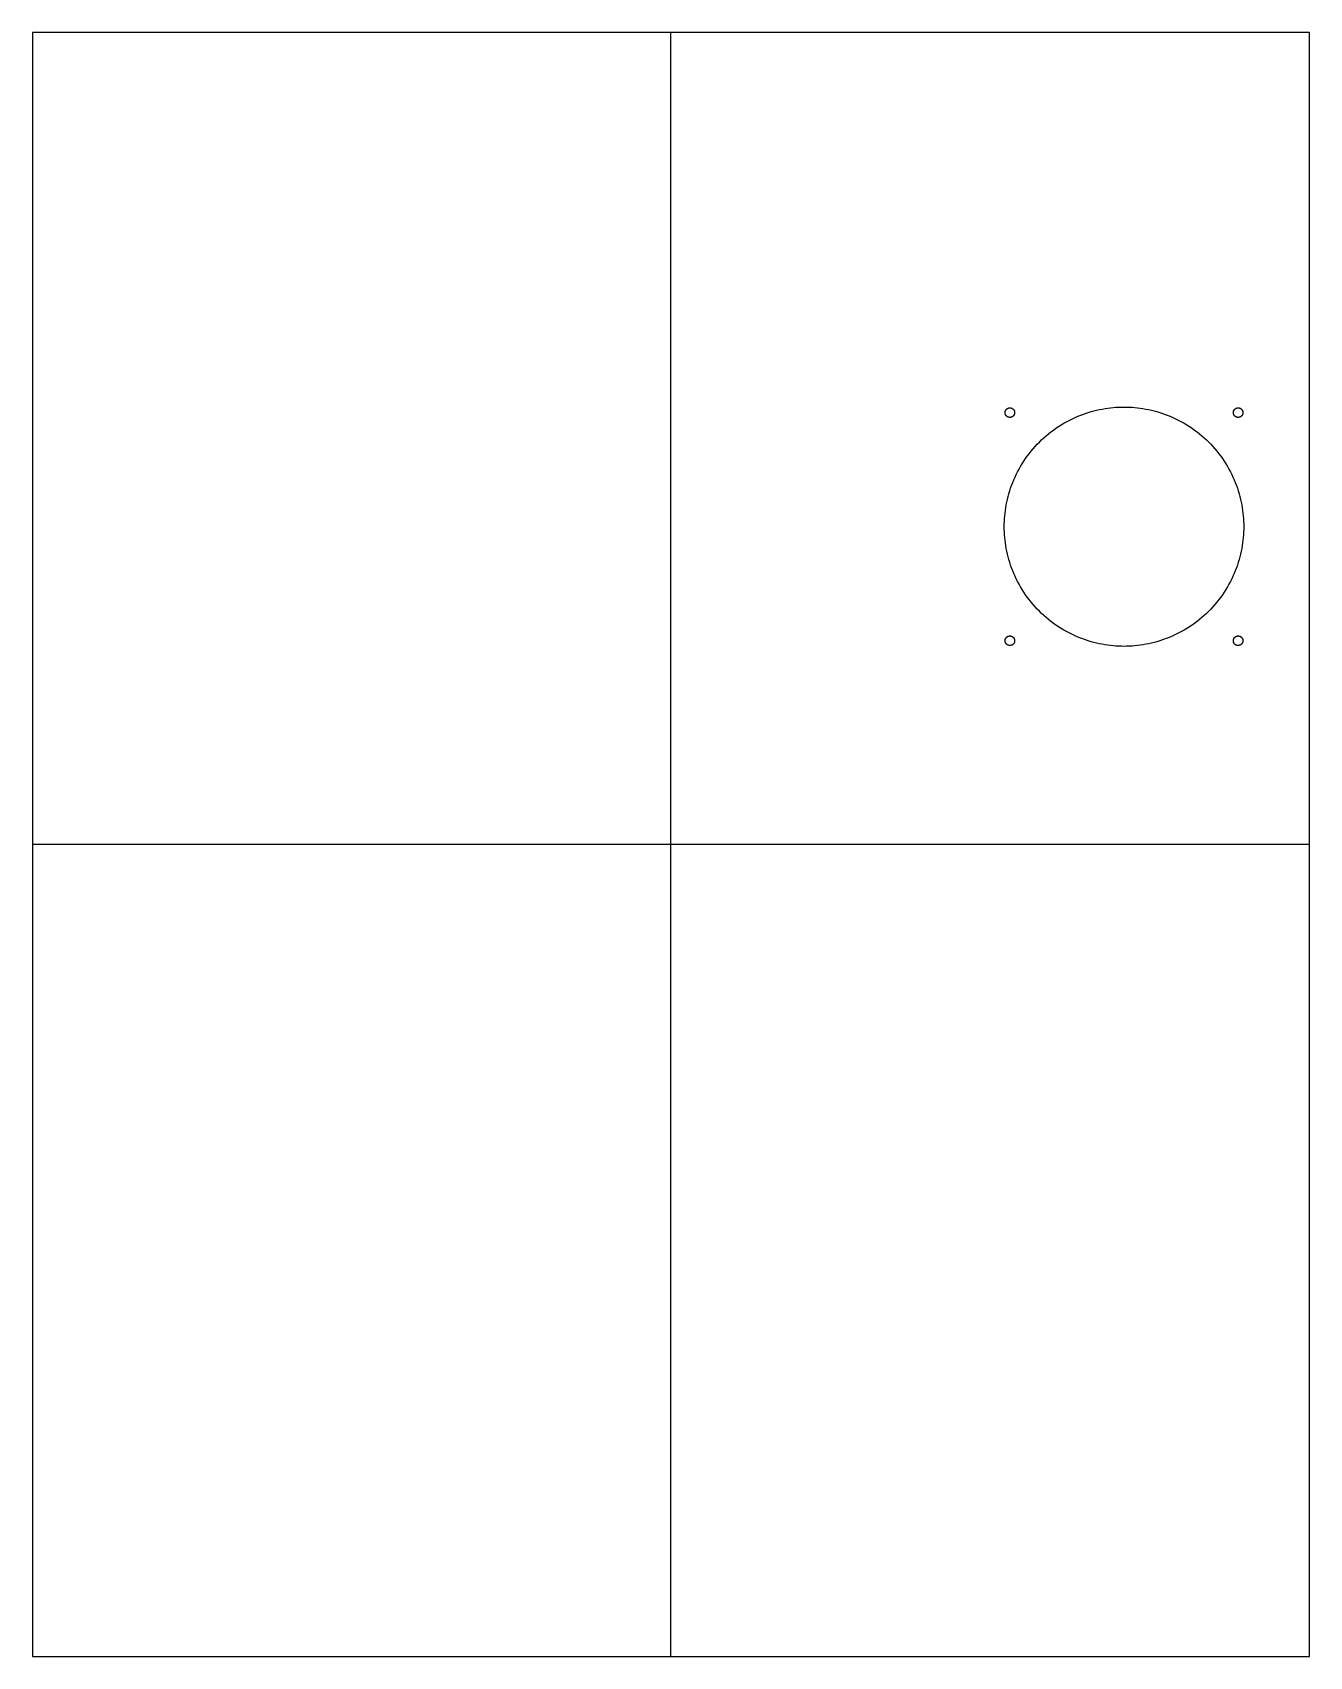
# Model space of a CAD drawing. Header units: millimetres. Extents: x -822 to -422, y 9 to 518.
import ezdxf

# ---------------------------------------------------------------- set-up
doc = ezdxf.new("R2010")
doc.units = ezdxf.units.MM
doc.header["$MEASUREMENT"] = 0
doc.layers.add('Default', color=178, linetype='Continuous', true_color=0x000000)

msp = doc.modelspace()

# ---------------------------------------------------------------- linework, layer by layer
at = {"layer": 'Default'}
for points in [[(-822.18, 517.83), (-822.18, 8.83)], [(-422.18, 517.83), (-822.18, 517.83)], [(-622.18, 8.83), (-622.18, 517.83)], [(-422.18, 8.83), (-422.18, 517.83)], [(-422.18, 263.33), (-822.18, 263.33)], [(-822.18, 8.83), (-422.18, 8.83)]]:
    msp.add_lwpolyline(points, dxfattribs=at)
for points in [[(-480.28, 400.44), (-479.45, 400.44), (-478.61, 400.41), (-477.76, 400.36), (-476.91, 400.29), (-476.05, 400.21), (-475.19, 400.1), (-474.33, 399.97), (-473.46, 399.82), (-472.58, 399.65), (-471.71, 399.45), (-470.84, 399.24), (-469.96, 399), (-469.09, 398.74), (-468.21, 398.45), (-467.34, 398.14), (-466.48, 397.81), (-465.61, 397.46), (-464.75, 397.08), (-463.9, 396.68), (-463.06, 396.26), (-462.22, 395.81), (-461.39, 395.34), (-460.57, 394.85), (-459.76, 394.33), (-458.96, 393.8), (-458.18, 393.24), (-457.4, 392.66), (-456.64, 392.06), (-455.9, 391.44), (-455.17, 390.8), (-454.46, 390.14), (-453.76, 389.46), (-453.09, 388.77), (-452.43, 388.05), (-451.79, 387.33), (-451.17, 386.58), (-450.57, 385.82), (-449.99, 385.05), (-449.43, 384.26), (-448.89, 383.47), (-448.38, 382.66), (-447.89, 381.84), (-447.42, 381.01), (-446.97, 380.17), (-446.55, 379.32), (-446.14, 378.47), (-445.77, 377.61), (-445.41, 376.75), (-445.08, 375.88), (-444.77, 375.01), (-444.49, 374.14), (-444.23, 373.26), (-443.99, 372.39), (-443.77, 371.51), (-443.58, 370.64), (-443.41, 369.77), (-443.26, 368.9), (-443.13, 368.03), (-443.02, 367.17), (-442.93, 366.31), (-442.86, 365.46), (-442.82, 364.62), (-442.79, 363.78), (-442.78, 362.94), (-442.79, 362.11), (-442.82, 361.27), (-442.86, 360.43), (-442.93, 359.58), (-443.02, 358.72), (-443.13, 357.86), (-443.26, 356.99), (-443.41, 356.12), (-443.58, 355.25), (-443.77, 354.38), (-443.99, 353.5), (-444.23, 352.63), (-444.49, 351.75), (-444.77, 350.88), (-445.08, 350.01), (-445.41, 349.14), (-445.77, 348.28), (-446.14, 347.42), (-446.55, 346.57), (-446.97, 345.72), (-447.42, 344.88), (-447.89, 344.05), (-448.38, 343.23), (-448.89, 342.42), (-449.43, 341.63), (-449.99, 340.84), (-450.57, 340.07), (-451.17, 339.31), (-451.79, 338.56), (-452.43, 337.84), (-453.09, 337.12), (-453.76, 336.43), (-454.46, 335.75), (-455.17, 335.09), (-455.9, 334.45), (-456.64, 333.83), (-457.4, 333.23), (-458.18, 332.65), (-458.96, 332.09), (-459.76, 331.56), (-460.57, 331.04), (-461.39, 330.55), (-462.22, 330.08), (-463.06, 329.63), (-463.9, 329.21), (-464.75, 328.81), (-465.61, 328.43), (-466.48, 328.08), (-467.34, 327.75), (-468.21, 327.44), (-469.09, 327.15), (-469.96, 326.89), (-470.84, 326.65), (-471.71, 326.44), (-472.58, 326.24), (-473.46, 326.07), (-474.33, 325.92), (-475.19, 325.79), (-476.05, 325.68), (-476.91, 325.6), (-477.76, 325.53), (-478.61, 325.48), (-479.45, 325.45), (-480.28, 325.44), (-481.11, 325.45), (-481.95, 325.48), (-482.8, 325.53), (-483.65, 325.6), (-484.51, 325.68), (-485.37, 325.79), (-486.23, 325.92), (-487.1, 326.07), (-487.98, 326.24), (-488.85, 326.44), (-489.72, 326.65), (-490.6, 326.89), (-491.47, 327.15), (-492.35, 327.44), (-493.22, 327.75), (-494.08, 328.08), (-494.95, 328.43), (-495.81, 328.81), (-496.66, 329.21), (-497.5, 329.63), (-498.34, 330.08), (-499.17, 330.55), (-499.99, 331.04), (-500.8, 331.56), (-501.6, 332.09), (-502.38, 332.65), (-503.16, 333.23), (-503.92, 333.83), (-504.66, 334.45), (-505.39, 335.09), (-506.1, 335.75), (-506.8, 336.43), (-507.47, 337.12), (-508.13, 337.84), (-508.77, 338.56), (-509.39, 339.31), (-509.99, 340.07), (-510.57, 340.84), (-511.13, 341.63), (-511.67, 342.42), (-512.18, 343.23), (-512.67, 344.05), (-513.14, 344.88), (-513.59, 345.72), (-514.01, 346.57), (-514.42, 347.42), (-514.79, 348.28), (-515.15, 349.14), (-515.48, 350.01), (-515.79, 350.88), (-516.07, 351.75), (-516.33, 352.63), (-516.57, 353.5), (-516.79, 354.38), (-516.98, 355.25), (-517.15, 356.12), (-517.3, 356.99), (-517.43, 357.86), (-517.54, 358.72), (-517.63, 359.58), (-517.7, 360.43), (-517.74, 361.27), (-517.77, 362.11), (-517.78, 362.94), (-517.77, 363.78), (-517.74, 364.62), (-517.7, 365.46), (-517.63, 366.31), (-517.54, 367.17), (-517.43, 368.03), (-517.3, 368.9), (-517.15, 369.77), (-516.98, 370.64), (-516.79, 371.51), (-516.57, 372.39), (-516.33, 373.26), (-516.07, 374.14), (-515.79, 375.01), (-515.48, 375.88), (-515.15, 376.75), (-514.79, 377.61), (-514.42, 378.47), (-514.01, 379.32), (-513.59, 380.17), (-513.14, 381.01), (-512.67, 381.84), (-512.18, 382.66), (-511.67, 383.47), (-511.13, 384.26), (-510.57, 385.05), (-509.99, 385.82), (-509.39, 386.58), (-508.77, 387.33), (-508.13, 388.05), (-507.47, 388.77), (-506.8, 389.46), (-506.1, 390.14), (-505.39, 390.8), (-504.66, 391.44), (-503.92, 392.06), (-503.16, 392.66), (-502.38, 393.24), (-501.6, 393.8), (-500.8, 394.33), (-499.99, 394.85), (-499.17, 395.34), (-498.34, 395.81), (-497.5, 396.26), (-496.66, 396.68), (-495.81, 397.08), (-494.95, 397.46), (-494.08, 397.81), (-493.22, 398.14), (-492.35, 398.45), (-491.47, 398.74), (-490.6, 399), (-489.72, 399.24), (-488.85, 399.45), (-487.98, 399.65), (-487.1, 399.82), (-486.23, 399.97), (-485.37, 400.1), (-484.51, 400.21), (-483.65, 400.29), (-482.8, 400.36), (-481.95, 400.41), (-481.11, 400.44)], [(-516.03, 400.19), (-516, 400.19), (-515.96, 400.19), (-515.93, 400.19), (-515.9, 400.19), (-515.86, 400.19), (-515.83, 400.18), (-515.79, 400.18), (-515.76, 400.17), (-515.72, 400.16), (-515.69, 400.16), (-515.65, 400.15), (-515.62, 400.14), (-515.58, 400.13), (-515.55, 400.11), (-515.51, 400.1), (-515.48, 400.09), (-515.44, 400.08), (-515.41, 400.06), (-515.38, 400.04), (-515.34, 400.03), (-515.31, 400.01), (-515.27, 399.99), (-515.24, 399.97), (-515.21, 399.95), (-515.18, 399.93), (-515.15, 399.91), (-515.12, 399.88), (-515.08, 399.86), (-515.06, 399.83), (-515.03, 399.81), (-515, 399.78), (-514.97, 399.76), (-514.94, 399.73), (-514.92, 399.7), (-514.89, 399.67), (-514.87, 399.64), (-514.84, 399.61), (-514.82, 399.58), (-514.8, 399.55), (-514.77, 399.52), (-514.75, 399.48), (-514.73, 399.45), (-514.72, 399.42), (-514.7, 399.38), (-514.68, 399.35), (-514.66, 399.32), (-514.65, 399.28), (-514.64, 399.25), (-514.62, 399.21), (-514.61, 399.18), (-514.6, 399.14), (-514.59, 399.11), (-514.58, 399.07), (-514.57, 399.04), (-514.56, 399), (-514.56, 398.97), (-514.55, 398.93), (-514.54, 398.9), (-514.54, 398.86), (-514.54, 398.83), (-514.53, 398.8), (-514.53, 398.76), (-514.53, 398.73), (-514.53, 398.69), (-514.53, 398.66), (-514.53, 398.63), (-514.53, 398.59), (-514.54, 398.56), (-514.54, 398.53), (-514.54, 398.49), (-514.55, 398.46), (-514.56, 398.42), (-514.56, 398.39), (-514.57, 398.35), (-514.58, 398.32), (-514.59, 398.28), (-514.6, 398.25), (-514.61, 398.21), (-514.62, 398.18), (-514.64, 398.14), (-514.65, 398.11), (-514.66, 398.07), (-514.68, 398.04), (-514.7, 398.01), (-514.72, 397.97), (-514.73, 397.94), (-514.75, 397.91), (-514.77, 397.87), (-514.8, 397.84), (-514.82, 397.81), (-514.84, 397.78), (-514.87, 397.75), (-514.89, 397.72), (-514.92, 397.69), (-514.94, 397.66), (-514.97, 397.63), (-515, 397.61), (-515.03, 397.58), (-515.06, 397.56), (-515.08, 397.53), (-515.12, 397.51), (-515.15, 397.48), (-515.18, 397.46), (-515.21, 397.44), (-515.24, 397.42), (-515.27, 397.4), (-515.31, 397.38), (-515.34, 397.36), (-515.38, 397.35), (-515.41, 397.33), (-515.44, 397.31), (-515.48, 397.3), (-515.51, 397.29), (-515.55, 397.27), (-515.58, 397.26), (-515.62, 397.25), (-515.65, 397.24), (-515.69, 397.23), (-515.72, 397.23), (-515.76, 397.22), (-515.79, 397.21), (-515.83, 397.21), (-515.86, 397.2), (-515.9, 397.2), (-515.93, 397.2), (-515.96, 397.2), (-516, 397.2), (-516.03, 397.19), (-516.06, 397.2), (-516.1, 397.2), (-516.13, 397.2), (-516.17, 397.2), (-516.2, 397.2), (-516.23, 397.21), (-516.27, 397.21), (-516.3, 397.22), (-516.34, 397.23), (-516.37, 397.23), (-516.41, 397.24), (-516.44, 397.25), (-516.48, 397.26), (-516.51, 397.27), (-516.55, 397.29), (-516.58, 397.3), (-516.62, 397.31), (-516.65, 397.33), (-516.69, 397.35), (-516.72, 397.36), (-516.75, 397.38), (-516.79, 397.4), (-516.82, 397.42), (-516.85, 397.44), (-516.88, 397.46), (-516.91, 397.48), (-516.95, 397.51), (-516.98, 397.53), (-517.01, 397.56), (-517.03, 397.58), (-517.06, 397.61), (-517.09, 397.63), (-517.12, 397.66), (-517.14, 397.69), (-517.17, 397.72), (-517.19, 397.75), (-517.22, 397.78), (-517.24, 397.81), (-517.26, 397.84), (-517.29, 397.87), (-517.31, 397.91), (-517.33, 397.94), (-517.34, 397.97), (-517.36, 398.01), (-517.38, 398.04), (-517.4, 398.07), (-517.41, 398.11), (-517.42, 398.14), (-517.44, 398.18), (-517.45, 398.21), (-517.46, 398.25), (-517.47, 398.28), (-517.48, 398.32), (-517.49, 398.35), (-517.5, 398.39), (-517.51, 398.42), (-517.51, 398.46), (-517.52, 398.49), (-517.52, 398.53), (-517.52, 398.56), (-517.53, 398.59), (-517.53, 398.63), (-517.53, 398.66), (-517.53, 398.69), (-517.53, 398.73), (-517.53, 398.76), (-517.53, 398.8), (-517.52, 398.83), (-517.52, 398.86), (-517.52, 398.9), (-517.51, 398.93), (-517.51, 398.97), (-517.5, 399), (-517.49, 399.04), (-517.48, 399.07), (-517.47, 399.11), (-517.46, 399.14), (-517.45, 399.18), (-517.44, 399.21), (-517.42, 399.25), (-517.41, 399.28), (-517.4, 399.32), (-517.38, 399.35), (-517.36, 399.38), (-517.34, 399.42), (-517.33, 399.45), (-517.31, 399.48), (-517.29, 399.52), (-517.26, 399.55), (-517.24, 399.58), (-517.22, 399.61), (-517.19, 399.64), (-517.17, 399.67), (-517.14, 399.7), (-517.12, 399.73), (-517.09, 399.76), (-517.06, 399.78), (-517.03, 399.81), (-517.01, 399.83), (-516.98, 399.86), (-516.95, 399.88), (-516.91, 399.91), (-516.88, 399.93), (-516.85, 399.95), (-516.82, 399.97), (-516.79, 399.99), (-516.75, 400.01), (-516.72, 400.03), (-516.69, 400.04), (-516.65, 400.06), (-516.62, 400.08), (-516.58, 400.09), (-516.55, 400.1), (-516.51, 400.11), (-516.48, 400.13), (-516.44, 400.14), (-516.41, 400.15), (-516.37, 400.16), (-516.34, 400.16), (-516.3, 400.17), (-516.27, 400.18), (-516.23, 400.18), (-516.2, 400.19), (-516.17, 400.19), (-516.13, 400.19), (-516.1, 400.19), (-516.06, 400.19)], [(-444.53, 400.19), (-444.5, 400.19), (-444.46, 400.19), (-444.43, 400.19), (-444.4, 400.19), (-444.36, 400.19), (-444.33, 400.18), (-444.29, 400.18), (-444.26, 400.17), (-444.22, 400.16), (-444.19, 400.16), (-444.15, 400.15), (-444.12, 400.14), (-444.08, 400.13), (-444.05, 400.11), (-444.01, 400.1), (-443.98, 400.09), (-443.94, 400.08), (-443.91, 400.06), (-443.88, 400.04), (-443.84, 400.03), (-443.81, 400.01), (-443.77, 399.99), (-443.74, 399.97), (-443.71, 399.95), (-443.68, 399.93), (-443.65, 399.91), (-443.62, 399.88), (-443.58, 399.86), (-443.56, 399.83), (-443.53, 399.81), (-443.5, 399.78), (-443.47, 399.76), (-443.44, 399.73), (-443.42, 399.7), (-443.39, 399.67), (-443.37, 399.64), (-443.34, 399.61), (-443.32, 399.58), (-443.3, 399.55), (-443.27, 399.52), (-443.25, 399.48), (-443.23, 399.45), (-443.22, 399.42), (-443.2, 399.38), (-443.18, 399.35), (-443.16, 399.32), (-443.15, 399.28), (-443.14, 399.25), (-443.12, 399.21), (-443.11, 399.18), (-443.1, 399.14), (-443.09, 399.11), (-443.08, 399.07), (-443.07, 399.04), (-443.06, 399), (-443.06, 398.97), (-443.05, 398.93), (-443.04, 398.9), (-443.04, 398.86), (-443.04, 398.83), (-443.03, 398.8), (-443.03, 398.76), (-443.03, 398.73), (-443.03, 398.69), (-443.03, 398.66), (-443.03, 398.63), (-443.03, 398.59), (-443.04, 398.56), (-443.04, 398.53), (-443.04, 398.49), (-443.05, 398.46), (-443.06, 398.42), (-443.06, 398.39), (-443.07, 398.35), (-443.08, 398.32), (-443.09, 398.28), (-443.1, 398.25), (-443.11, 398.21), (-443.12, 398.18), (-443.14, 398.14), (-443.15, 398.11), (-443.16, 398.07), (-443.18, 398.04), (-443.2, 398.01), (-443.22, 397.97), (-443.23, 397.94), (-443.25, 397.91), (-443.27, 397.87), (-443.3, 397.84), (-443.32, 397.81), (-443.34, 397.78), (-443.37, 397.75), (-443.39, 397.72), (-443.42, 397.69), (-443.44, 397.66), (-443.47, 397.63), (-443.5, 397.61), (-443.53, 397.58), (-443.56, 397.56), (-443.58, 397.53), (-443.62, 397.51), (-443.65, 397.48), (-443.68, 397.46), (-443.71, 397.44), (-443.74, 397.42), (-443.77, 397.4), (-443.81, 397.38), (-443.84, 397.36), (-443.88, 397.35), (-443.91, 397.33), (-443.94, 397.31), (-443.98, 397.3), (-444.01, 397.29), (-444.05, 397.27), (-444.08, 397.26), (-444.12, 397.25), (-444.15, 397.24), (-444.19, 397.23), (-444.22, 397.23), (-444.26, 397.22), (-444.29, 397.21), (-444.33, 397.21), (-444.36, 397.2), (-444.4, 397.2), (-444.43, 397.2), (-444.46, 397.2), (-444.5, 397.2), (-444.53, 397.19), (-444.56, 397.2), (-444.6, 397.2), (-444.63, 397.2), (-444.67, 397.2), (-444.7, 397.2), (-444.73, 397.21), (-444.77, 397.21), (-444.8, 397.22), (-444.84, 397.23), (-444.87, 397.23), (-444.91, 397.24), (-444.94, 397.25), (-444.98, 397.26), (-445.01, 397.27), (-445.05, 397.29), (-445.08, 397.3), (-445.12, 397.31), (-445.15, 397.33), (-445.19, 397.35), (-445.22, 397.36), (-445.25, 397.38), (-445.29, 397.4), (-445.32, 397.42), (-445.35, 397.44), (-445.38, 397.46), (-445.41, 397.48), (-445.45, 397.51), (-445.48, 397.53), (-445.51, 397.56), (-445.53, 397.58), (-445.56, 397.61), (-445.59, 397.63), (-445.62, 397.66), (-445.64, 397.69), (-445.67, 397.72), (-445.69, 397.75), (-445.72, 397.78), (-445.74, 397.81), (-445.76, 397.84), (-445.79, 397.87), (-445.81, 397.91), (-445.83, 397.94), (-445.84, 397.97), (-445.86, 398.01), (-445.88, 398.04), (-445.9, 398.07), (-445.91, 398.11), (-445.92, 398.14), (-445.94, 398.18), (-445.95, 398.21), (-445.96, 398.25), (-445.97, 398.28), (-445.98, 398.32), (-445.99, 398.35), (-446, 398.39), (-446.01, 398.42), (-446.01, 398.46), (-446.02, 398.49), (-446.02, 398.53), (-446.02, 398.56), (-446.03, 398.59), (-446.03, 398.63), (-446.03, 398.66), (-446.03, 398.69), (-446.03, 398.73), (-446.03, 398.76), (-446.03, 398.8), (-446.02, 398.83), (-446.02, 398.86), (-446.02, 398.9), (-446.01, 398.93), (-446.01, 398.97), (-446, 399), (-445.99, 399.04), (-445.98, 399.07), (-445.97, 399.11), (-445.96, 399.14), (-445.95, 399.18), (-445.94, 399.21), (-445.92, 399.25), (-445.91, 399.28), (-445.9, 399.32), (-445.88, 399.35), (-445.86, 399.38), (-445.84, 399.42), (-445.83, 399.45), (-445.81, 399.48), (-445.79, 399.52), (-445.76, 399.55), (-445.74, 399.58), (-445.72, 399.61), (-445.69, 399.64), (-445.67, 399.67), (-445.64, 399.7), (-445.62, 399.73), (-445.59, 399.76), (-445.56, 399.78), (-445.53, 399.81), (-445.51, 399.83), (-445.48, 399.86), (-445.45, 399.88), (-445.41, 399.91), (-445.38, 399.93), (-445.35, 399.95), (-445.32, 399.97), (-445.29, 399.99), (-445.25, 400.01), (-445.22, 400.03), (-445.19, 400.04), (-445.15, 400.06), (-445.12, 400.08), (-445.08, 400.09), (-445.05, 400.1), (-445.01, 400.11), (-444.98, 400.13), (-444.94, 400.14), (-444.91, 400.15), (-444.87, 400.16), (-444.84, 400.16), (-444.8, 400.17), (-444.77, 400.18), (-444.73, 400.18), (-444.7, 400.19), (-444.67, 400.19), (-444.63, 400.19), (-444.6, 400.19), (-444.56, 400.19)], [(-516.03, 328.69), (-516, 328.69), (-515.96, 328.69), (-515.93, 328.69), (-515.9, 328.69), (-515.86, 328.69), (-515.83, 328.68), (-515.79, 328.68), (-515.76, 328.67), (-515.72, 328.66), (-515.69, 328.66), (-515.65, 328.65), (-515.62, 328.64), (-515.58, 328.63), (-515.55, 328.61), (-515.51, 328.6), (-515.48, 328.59), (-515.44, 328.58), (-515.41, 328.56), (-515.38, 328.54), (-515.34, 328.53), (-515.31, 328.51), (-515.27, 328.49), (-515.24, 328.47), (-515.21, 328.45), (-515.18, 328.43), (-515.15, 328.41), (-515.12, 328.38), (-515.08, 328.36), (-515.06, 328.33), (-515.03, 328.31), (-515, 328.28), (-514.97, 328.26), (-514.94, 328.23), (-514.92, 328.2), (-514.89, 328.17), (-514.87, 328.14), (-514.84, 328.11), (-514.82, 328.08), (-514.8, 328.05), (-514.77, 328.02), (-514.75, 327.98), (-514.73, 327.95), (-514.72, 327.92), (-514.7, 327.88), (-514.68, 327.85), (-514.66, 327.82), (-514.65, 327.78), (-514.64, 327.75), (-514.62, 327.71), (-514.61, 327.68), (-514.6, 327.64), (-514.59, 327.61), (-514.58, 327.57), (-514.57, 327.54), (-514.56, 327.5), (-514.56, 327.47), (-514.55, 327.43), (-514.54, 327.4), (-514.54, 327.36), (-514.54, 327.33), (-514.53, 327.3), (-514.53, 327.26), (-514.53, 327.23), (-514.53, 327.19), (-514.53, 327.16), (-514.53, 327.13), (-514.53, 327.09), (-514.54, 327.06), (-514.54, 327.03), (-514.54, 326.99), (-514.55, 326.96), (-514.56, 326.92), (-514.56, 326.89), (-514.57, 326.85), (-514.58, 326.82), (-514.59, 326.78), (-514.6, 326.75), (-514.61, 326.71), (-514.62, 326.68), (-514.64, 326.64), (-514.65, 326.61), (-514.66, 326.57), (-514.68, 326.54), (-514.7, 326.51), (-514.72, 326.47), (-514.73, 326.44), (-514.75, 326.41), (-514.77, 326.37), (-514.8, 326.34), (-514.82, 326.31), (-514.84, 326.28), (-514.87, 326.25), (-514.89, 326.22), (-514.92, 326.19), (-514.94, 326.16), (-514.97, 326.13), (-515, 326.11), (-515.03, 326.08), (-515.06, 326.06), (-515.08, 326.03), (-515.12, 326.01), (-515.15, 325.98), (-515.18, 325.96), (-515.21, 325.94), (-515.24, 325.92), (-515.27, 325.9), (-515.31, 325.88), (-515.34, 325.86), (-515.38, 325.85), (-515.41, 325.83), (-515.44, 325.81), (-515.48, 325.8), (-515.51, 325.79), (-515.55, 325.77), (-515.58, 325.76), (-515.62, 325.75), (-515.65, 325.74), (-515.69, 325.73), (-515.72, 325.73), (-515.76, 325.72), (-515.79, 325.71), (-515.83, 325.71), (-515.86, 325.7), (-515.9, 325.7), (-515.93, 325.7), (-515.96, 325.7), (-516, 325.7), (-516.03, 325.69), (-516.06, 325.7), (-516.1, 325.7), (-516.13, 325.7), (-516.17, 325.7), (-516.2, 325.7), (-516.23, 325.71), (-516.27, 325.71), (-516.3, 325.72), (-516.34, 325.73), (-516.37, 325.73), (-516.41, 325.74), (-516.44, 325.75), (-516.48, 325.76), (-516.51, 325.77), (-516.55, 325.79), (-516.58, 325.8), (-516.62, 325.81), (-516.65, 325.83), (-516.69, 325.85), (-516.72, 325.86), (-516.75, 325.88), (-516.79, 325.9), (-516.82, 325.92), (-516.85, 325.94), (-516.88, 325.96), (-516.91, 325.98), (-516.95, 326.01), (-516.98, 326.03), (-517.01, 326.06), (-517.03, 326.08), (-517.06, 326.11), (-517.09, 326.13), (-517.12, 326.16), (-517.14, 326.19), (-517.17, 326.22), (-517.19, 326.25), (-517.22, 326.28), (-517.24, 326.31), (-517.26, 326.34), (-517.29, 326.37), (-517.31, 326.41), (-517.33, 326.44), (-517.34, 326.47), (-517.36, 326.51), (-517.38, 326.54), (-517.4, 326.57), (-517.41, 326.61), (-517.42, 326.64), (-517.44, 326.68), (-517.45, 326.71), (-517.46, 326.75), (-517.47, 326.78), (-517.48, 326.82), (-517.49, 326.85), (-517.5, 326.89), (-517.51, 326.92), (-517.51, 326.96), (-517.52, 326.99), (-517.52, 327.03), (-517.52, 327.06), (-517.53, 327.09), (-517.53, 327.13), (-517.53, 327.16), (-517.53, 327.19), (-517.53, 327.23), (-517.53, 327.26), (-517.53, 327.3), (-517.52, 327.33), (-517.52, 327.36), (-517.52, 327.4), (-517.51, 327.43), (-517.51, 327.47), (-517.5, 327.5), (-517.49, 327.54), (-517.48, 327.57), (-517.47, 327.61), (-517.46, 327.64), (-517.45, 327.68), (-517.44, 327.71), (-517.42, 327.75), (-517.41, 327.78), (-517.4, 327.82), (-517.38, 327.85), (-517.36, 327.88), (-517.34, 327.92), (-517.33, 327.95), (-517.31, 327.98), (-517.29, 328.02), (-517.26, 328.05), (-517.24, 328.08), (-517.22, 328.11), (-517.19, 328.14), (-517.17, 328.17), (-517.14, 328.2), (-517.12, 328.23), (-517.09, 328.26), (-517.06, 328.28), (-517.03, 328.31), (-517.01, 328.33), (-516.98, 328.36), (-516.95, 328.38), (-516.91, 328.41), (-516.88, 328.43), (-516.85, 328.45), (-516.82, 328.47), (-516.79, 328.49), (-516.75, 328.51), (-516.72, 328.53), (-516.69, 328.54), (-516.65, 328.56), (-516.62, 328.58), (-516.58, 328.59), (-516.55, 328.6), (-516.51, 328.61), (-516.48, 328.63), (-516.44, 328.64), (-516.41, 328.65), (-516.37, 328.66), (-516.34, 328.66), (-516.3, 328.67), (-516.27, 328.68), (-516.23, 328.68), (-516.2, 328.69), (-516.17, 328.69), (-516.13, 328.69), (-516.1, 328.69), (-516.06, 328.69)], [(-444.53, 328.69), (-444.5, 328.69), (-444.46, 328.69), (-444.43, 328.69), (-444.4, 328.69), (-444.36, 328.69), (-444.33, 328.68), (-444.29, 328.68), (-444.26, 328.67), (-444.22, 328.66), (-444.19, 328.66), (-444.15, 328.65), (-444.12, 328.64), (-444.08, 328.63), (-444.05, 328.61), (-444.01, 328.6), (-443.98, 328.59), (-443.94, 328.58), (-443.91, 328.56), (-443.88, 328.54), (-443.84, 328.53), (-443.81, 328.51), (-443.77, 328.49), (-443.74, 328.47), (-443.71, 328.45), (-443.68, 328.43), (-443.65, 328.41), (-443.62, 328.38), (-443.58, 328.36), (-443.56, 328.33), (-443.53, 328.31), (-443.5, 328.28), (-443.47, 328.26), (-443.44, 328.23), (-443.42, 328.2), (-443.39, 328.17), (-443.37, 328.14), (-443.34, 328.11), (-443.32, 328.08), (-443.3, 328.05), (-443.27, 328.02), (-443.25, 327.98), (-443.23, 327.95), (-443.22, 327.92), (-443.2, 327.88), (-443.18, 327.85), (-443.16, 327.82), (-443.15, 327.78), (-443.14, 327.75), (-443.12, 327.71), (-443.11, 327.68), (-443.1, 327.64), (-443.09, 327.61), (-443.08, 327.57), (-443.07, 327.54), (-443.06, 327.5), (-443.06, 327.47), (-443.05, 327.43), (-443.04, 327.4), (-443.04, 327.36), (-443.04, 327.33), (-443.03, 327.3), (-443.03, 327.26), (-443.03, 327.23), (-443.03, 327.19), (-443.03, 327.16), (-443.03, 327.13), (-443.03, 327.09), (-443.04, 327.06), (-443.04, 327.03), (-443.04, 326.99), (-443.05, 326.96), (-443.06, 326.92), (-443.06, 326.89), (-443.07, 326.85), (-443.08, 326.82), (-443.09, 326.78), (-443.1, 326.75), (-443.11, 326.71), (-443.12, 326.68), (-443.14, 326.64), (-443.15, 326.61), (-443.16, 326.57), (-443.18, 326.54), (-443.2, 326.51), (-443.22, 326.47), (-443.23, 326.44), (-443.25, 326.41), (-443.27, 326.37), (-443.3, 326.34), (-443.32, 326.31), (-443.34, 326.28), (-443.37, 326.25), (-443.39, 326.22), (-443.42, 326.19), (-443.44, 326.16), (-443.47, 326.13), (-443.5, 326.11), (-443.53, 326.08), (-443.56, 326.06), (-443.58, 326.03), (-443.62, 326.01), (-443.65, 325.98), (-443.68, 325.96), (-443.71, 325.94), (-443.74, 325.92), (-443.77, 325.9), (-443.81, 325.88), (-443.84, 325.86), (-443.88, 325.85), (-443.91, 325.83), (-443.94, 325.81), (-443.98, 325.8), (-444.01, 325.79), (-444.05, 325.77), (-444.08, 325.76), (-444.12, 325.75), (-444.15, 325.74), (-444.19, 325.73), (-444.22, 325.73), (-444.26, 325.72), (-444.29, 325.71), (-444.33, 325.71), (-444.36, 325.7), (-444.4, 325.7), (-444.43, 325.7), (-444.46, 325.7), (-444.5, 325.7), (-444.53, 325.69), (-444.56, 325.7), (-444.6, 325.7), (-444.63, 325.7), (-444.67, 325.7), (-444.7, 325.7), (-444.73, 325.71), (-444.77, 325.71), (-444.8, 325.72), (-444.84, 325.73), (-444.87, 325.73), (-444.91, 325.74), (-444.94, 325.75), (-444.98, 325.76), (-445.01, 325.77), (-445.05, 325.79), (-445.08, 325.8), (-445.12, 325.81), (-445.15, 325.83), (-445.19, 325.85), (-445.22, 325.86), (-445.25, 325.88), (-445.29, 325.9), (-445.32, 325.92), (-445.35, 325.94), (-445.38, 325.96), (-445.41, 325.98), (-445.45, 326.01), (-445.48, 326.03), (-445.51, 326.06), (-445.53, 326.08), (-445.56, 326.11), (-445.59, 326.13), (-445.62, 326.16), (-445.64, 326.19), (-445.67, 326.22), (-445.69, 326.25), (-445.72, 326.28), (-445.74, 326.31), (-445.76, 326.34), (-445.79, 326.37), (-445.81, 326.41), (-445.83, 326.44), (-445.84, 326.47), (-445.86, 326.51), (-445.88, 326.54), (-445.9, 326.57), (-445.91, 326.61), (-445.92, 326.64), (-445.94, 326.68), (-445.95, 326.71), (-445.96, 326.75), (-445.97, 326.78), (-445.98, 326.82), (-445.99, 326.85), (-446, 326.89), (-446.01, 326.92), (-446.01, 326.96), (-446.02, 326.99), (-446.02, 327.03), (-446.02, 327.06), (-446.03, 327.09), (-446.03, 327.13), (-446.03, 327.16), (-446.03, 327.19), (-446.03, 327.23), (-446.03, 327.26), (-446.03, 327.3), (-446.02, 327.33), (-446.02, 327.36), (-446.02, 327.4), (-446.01, 327.43), (-446.01, 327.47), (-446, 327.5), (-445.99, 327.54), (-445.98, 327.57), (-445.97, 327.61), (-445.96, 327.64), (-445.95, 327.68), (-445.94, 327.71), (-445.92, 327.75), (-445.91, 327.78), (-445.9, 327.82), (-445.88, 327.85), (-445.86, 327.88), (-445.84, 327.92), (-445.83, 327.95), (-445.81, 327.98), (-445.79, 328.02), (-445.76, 328.05), (-445.74, 328.08), (-445.72, 328.11), (-445.69, 328.14), (-445.67, 328.17), (-445.64, 328.2), (-445.62, 328.23), (-445.59, 328.26), (-445.56, 328.28), (-445.53, 328.31), (-445.51, 328.33), (-445.48, 328.36), (-445.45, 328.38), (-445.41, 328.41), (-445.38, 328.43), (-445.35, 328.45), (-445.32, 328.47), (-445.29, 328.49), (-445.25, 328.51), (-445.22, 328.53), (-445.19, 328.54), (-445.15, 328.56), (-445.12, 328.58), (-445.08, 328.59), (-445.05, 328.6), (-445.01, 328.61), (-444.98, 328.63), (-444.94, 328.64), (-444.91, 328.65), (-444.87, 328.66), (-444.84, 328.66), (-444.8, 328.67), (-444.77, 328.68), (-444.73, 328.68), (-444.7, 328.69), (-444.67, 328.69), (-444.63, 328.69), (-444.6, 328.69), (-444.56, 328.69)]]:
    msp.add_lwpolyline(points, close=True, dxfattribs=at)

doc.saveas('drawing.dxf')
